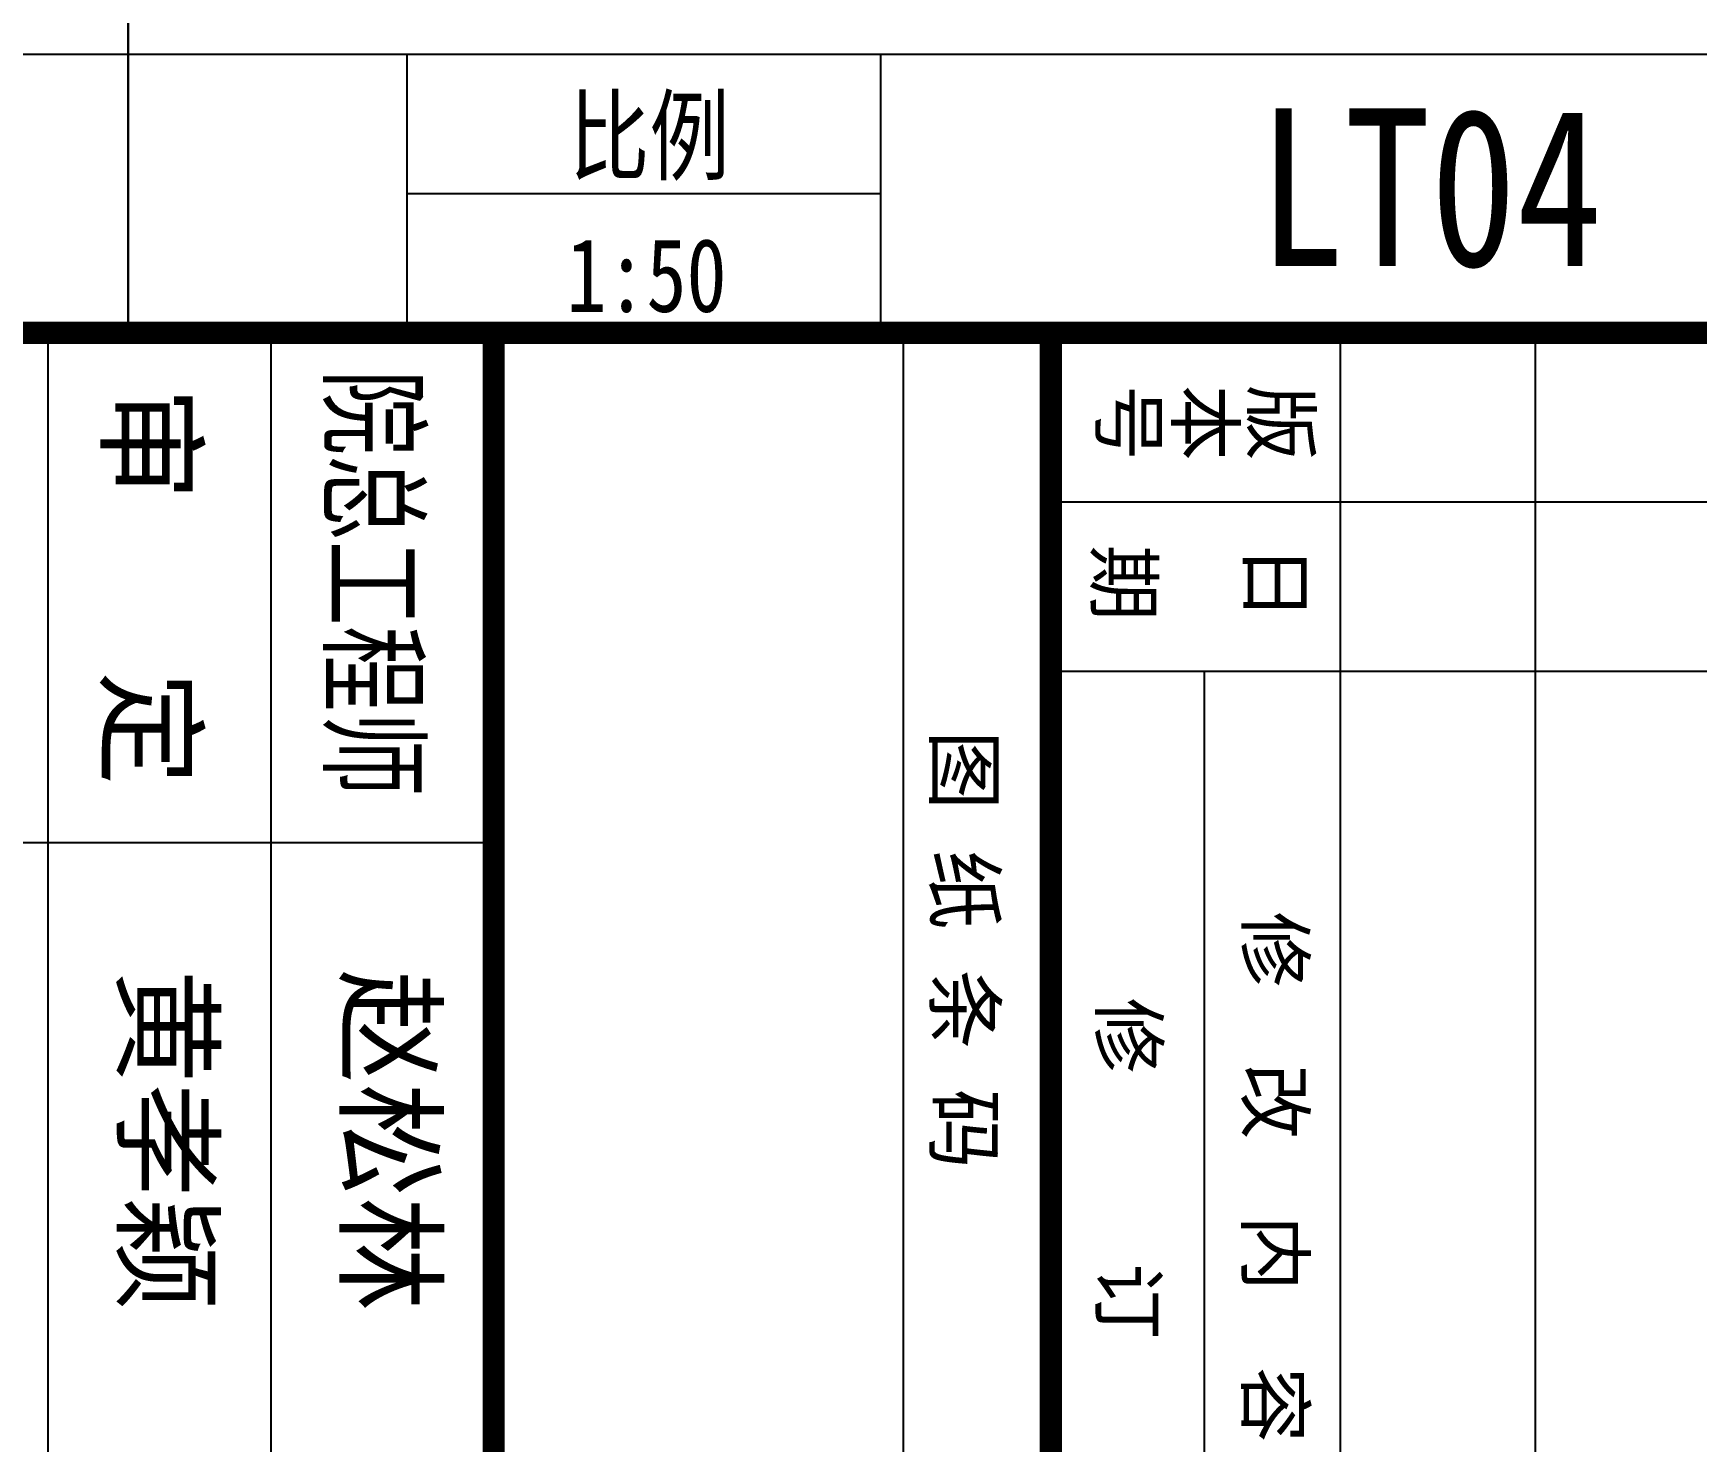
# Model space of a CAD drawing. Header units: millimetres. Extents: x 434053 to 1059003, y -2417481 to 936527.
# Drawn here: x 588680 to 591666, y -1805567 to -1803038 of the extents above; entities that cross this region are included whole.
import ezdxf
from ezdxf.enums import TextEntityAlignment as Align

# ---------------------------------------------------------------- set-up
doc = ezdxf.new("R2010")
doc.units = ezdxf.units.MM
doc.header["$LTSCALE"] = 1000
doc.header["$MEASUREMENT"] = 0
for name, color, linetype in [('PUB_TEXT', 7, 'Continuous'), ('TITEXT', 7, 'Continuous'), ('TITLIN', 7, 'Continuous'), ('图框层', 3, 'Continuous')]:
    doc.layers.add(name, color=color, linetype=linetype)
doc.styles.add('TITMK', font='simhei.ttf')
doc.styles.add('TITXH', font='')
doc.styles.add('TITXV', font='', dxfattribs={"width": 0.8})
doc.styles.add('宋体', font='', dxfattribs={"width": 0.8})
doc.styles.get('TITXH').set_extended_font_data('@SimSun')
doc.styles.get('TITXV').set_extended_font_data('SimSun')
doc.styles.get('宋体').set_extended_font_data('SimSun')

# ---------------------------------------------------------------- blocks, each defined once
blk = doc.blocks.new('A$C1A944FEE')
for p, q in [((-0.0006806949386373162, 500.0001621728297), (9549.998840949498, 500.0001621728297)), ((499.9993192249676, 500.0001621728297), (499.9993192249676, 0.0001621728297322989)), ((1349.999319088995, 500.0001621728297), (1349.999319088995, 0.0001621728297322989)), ((499.9993192249676, 250.0001621728297), (1349.999319088995, 250.0001621730626))]:
    blk.add_line(p, q)
blk.add_lwpolyline([(-0.00115905050188303, 11819.99992964277), (9549.998840949498, 11819.99992964277), (9549.998840949498, -7.035722956061363e-05), (-0.00115905050188303, -7.035722956061363e-05)], close=True)
at = {"layer": 'PUB_TEXT', "style": '宋体', "width": 0.8}
for s, p in [('比例', (791.201850802551, 287.5001621730622)), ('1:50', (786.1807537561375, 37.50016217306211))]:
    blk.add_text(s, height=132.1729957805907, dxfattribs=at).set_placement(p)
blk = doc.blocks.new('asdgdfgsghfdjfh')
at = {"layer": '图框层', "style": 'TITXV'}
for s, p in [('赵松林', (-35.99999999998181, 198.0000000046712)), ('黄孝颖', (-35.99999999998181, 190))]:
    blk.add_text(s, height=3, dxfattribs=at).set_placement(p, align=Align.BOTTOM_CENTER)
blk = doc.blocks.new('asdfgafg21GZ_LABEL2')
at = {"layer": 'TITLIN'}
for p, q in [((-58.91805482535827, 297.5073258874186), (-58.91805482535707, 224.1150701355642)), ((-52.8361096380543, 297.5073258874186), (-52.8361096380543, 224.1150701355642)), ((-65.00000001266218, 241.5073258874186), (-1.266218419004872e-08, 241.5073258874186)), ((-65.00000001266218, 234.5073258874186), (-1.266218419004872e-08, 234.5073258874186)), ((-52.8361096380543, 229.6221115460194), (-0.4699952460298675, 229.6221115460194)), ((-46.67908447459806, 204.1150701316684), (-46.67908447459806, 100.4933235939714)), ((-65.00000001266133, 196.1150701301102), (0, 196.1150701301102)), ((-65.00000001266133, 188.115070128552), (0, 188.115070128552))]:
    blk.add_line(p, q, dxfattribs=at)
for points, const_width in [([(-65.00000001266093, 297.5073258874186), (-65.00000001266133, 224.1150701355642)], 0.8), ([(-65.00000001266133, 224.1150701355642), (-65.00000001266133, 0)], 0.8000000001558245), ([(-65.00000001266133, 224.1150701355641), (-1.266133153876581e-08, 224.1150701355642)], 0.8000000001558245), ([(-65.00000001266133, 204.1150701316684), (0, 204.1150701316684)], 0.8000000001558245)]:
    blk.add_lwpolyline(points, dxfattribs=dict(at, const_width=const_width))
at = {"layer": '图框层'}
blk.add_line((-65.00000000000233, 218.8133235745485), (-20.14000000000233, 218.8133235745485), dxfattribs=at)
at = {"layer": 'TITEXT', "style": 'TITXH'}
for s, p in [('版本号', (-62.80204383253906, 233.7806914037766)), ('日  期', (-57.05890194300704, 233.5986265771508))]:
    blk.add_text(s, height=2, rotation=270, dxfattribs=at).set_placement(p)
at = {"layer": 'TITEXT'}
for s, height, style, p in [('修  改  内  容', 2, 'TITXV', (-44.21343646212452, 231.1718160379711)), ('修     订     栏', 2, 'TITXV', (-41.1192065821119, 225.9166499305805)), ('图 纸 条 码', 2.100000000409039, 'TITMK', (-50.72420372657012, 219.9696918793445)), ('审   定', 3.000000000584342, 'TITXV', (-63.05581721163355, 190.3091359308047))]:
    blk.add_text(s, height=height, dxfattribs=dict(at, style=style)).set_placement(p)
at = {"layer": 'TITEXT', "style": 'TITXV', "width": 0.75}
blk.add_text('院总工程师', height=3.000000000584342, dxfattribs=at).set_placement((-63.67709811984824, 198.3091359323629))
blk = doc.blocks.new('asdfgafgA$C15443CC7')
at = {"const_width": 120.0000000244472}
blk.add_lwpolyline([(198599.9999980628, 82876.09886193275), (198599.9999980628, 33798.26197314262)], dxfattribs=at)
at = {"layer": '图框层', "xscale": 150.0000000300889, "yscale": 150.0000000300889, "zscale": 150.0000000300889}
blk.add_blockref('asdfgafg21GZ_LABEL2', (208349.9999997616, 1499.999982357025), dxfattribs=at)
blk = doc.blocks.new('asdfadfsdhg')
at = {"xscale": 0.3333333333333333, "yscale": 0.3333333333333333, "zscale": 0.3333333333333333, "rotation": 270}
blk.add_blockref('asdfgafgA$C15443CC7', (3.981404006481171e-08, 69950.00000000955), dxfattribs=at)
at = {"layer": '图框层', "xscale": 50, "yscale": 50, "zscale": 50, "rotation": 270}
blk.add_blockref('asdgdfgsghfdjfh', (500, 500), dxfattribs=at)

msp = doc.modelspace()

# ---------------------------------------------------------------- block references
for name, p in [('asdfadfsdhg', (578800.9359465544, -1807326.270222604)), ('A$C1A944FEE', (579300.9371056049, -1803576.270152247)), ('A$C1A944FEE', (588850.9371056049, -1803576.270152247))]:
    msp.add_blockref(name, p)

# ---------------------------------------------------------------- texts
at = {"layer": 'PUB_TEXT', "color": 2, "style": '宋体', "width": 0.8}
msp.add_text('LT04', height=283.2278481012658, dxfattribs=at).set_placement((590880.1213071987, -1803456.527684563))

doc.saveas('drawing.dxf')
